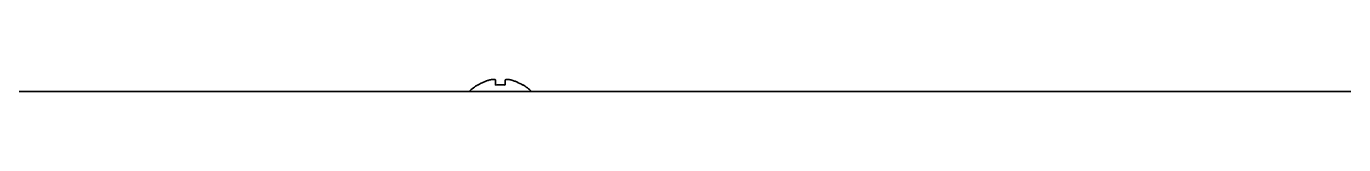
# Model space of a CAD drawing. Extents: x 6569 to 10251, y -294 to 3435.
# Drawn here: x 8668.6 to 8803.1, y 1020.8 to 1022 of the extents above; entities that cross this region are included whole.
import ezdxf

# ---------------------------------------------------------------- set-up
doc = ezdxf.new("R2010")
doc.units = 0
doc.header["$LTSCALE"] = 5
doc.layers.add('1', color=7, linetype='CONTINUOUS', true_color=0xffffff)

msp = doc.modelspace()

# ---------------------------------------------------------------- linework, layer by layer
at = {"layer": '1', "color": 7, "linetype": 'Continuous', "lineweight": 35}
for p, q in [((8714.66, 1021.47), (8714.66, 1021.5)), ((8719.26, 1021.5), (8719.26, 1021.47)), ((8542.09, 1020.83), (9064.04, 1020.83))]:
    msp.add_line(p, q, dxfattribs=at)
for centre, start, end in [((8717.16, 1017.41), 121.3727, 134.5616), ((8716.77, 1017.41), 45.4384, 58.6273)]:
    msp.add_arc(centre, 4.8, start, end, dxfattribs=at)
for points in [[(8715.96, 1022.02), (8715.91, 1022.01), (8715.8, 1021.98), (8715.64, 1021.93), (8715.48, 1021.87), (8715.33, 1021.81), (8715.17, 1021.74), (8715.02, 1021.67), (8714.85, 1021.58), (8714.73, 1021.51), (8714.66, 1021.47)], [(8716.46, 1022.02), (8716.44, 1022.03), (8716.39, 1022.03), (8716.31, 1022.04), (8716.24, 1022.04), (8716.17, 1022.04), (8716.1, 1022.04), (8716.03, 1022.03), (8715.99, 1022.02), (8715.96, 1022.02)], [(8717.46, 1021.47), (8717.3, 1021.49), (8716.96, 1021.52), (8716.63, 1021.49), (8716.46, 1021.47)], [(8717.96, 1022.02), (8717.94, 1022.02), (8717.89, 1022.03), (8717.82, 1022.04), (8717.75, 1022.04), (8717.68, 1022.04), (8717.61, 1022.04), (8717.54, 1022.03), (8717.49, 1022.02), (8717.46, 1022.02)], [(8717.46, 1022.02), (8717.46, 1022.01), (8717.46, 1021.98), (8717.46, 1021.93), (8717.46, 1021.87), (8717.46, 1021.81), (8717.46, 1021.74), (8717.46, 1021.67), (8717.46, 1021.58), (8717.46, 1021.51), (8717.46, 1021.47)]]:
    msp.add_open_spline(points, degree=3, dxfattribs=at)
for points in [[(8716.46, 1021.47), (8716.46, 1021.6), (8716.46, 1021.7), (8716.46, 1021.84), (8716.46, 1021.88), (8716.46, 1021.96), (8716.46, 1021.99), (8716.46, 1022.02)], [(8719.26, 1021.47), (8719.06, 1021.6), (8718.85, 1021.7), (8718.53, 1021.84), (8718.42, 1021.88), (8718.19, 1021.96), (8718.08, 1021.99), (8717.96, 1022.02)]]:
    msp.add_open_spline(points, degree=3, knots=[0, 0, 0, 0, 0.5, 0.5, 0.75, 0.75, 1, 1, 1, 1], dxfattribs=at)

doc.saveas('drawing.dxf')
